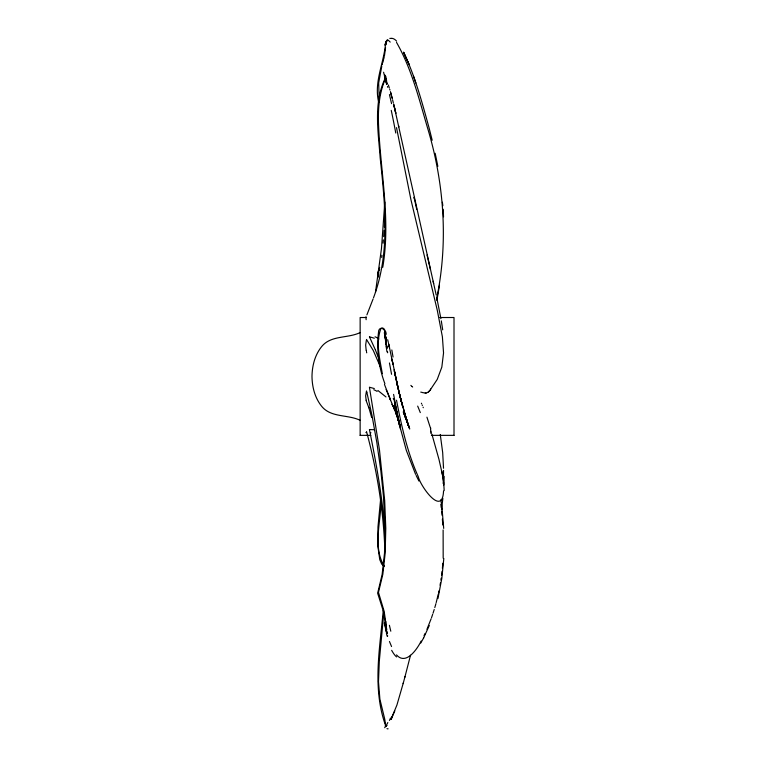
<?xml version="1.0" encoding="UTF-8"?>
<svg xmlns="http://www.w3.org/2000/svg" width="766" height="766" viewBox="0 0 766 766"><rect width="100%" height="100%" fill="white"/><g stroke="black" fill="none" stroke-linecap="round" stroke-linejoin="round"><path stroke-width="1.15" d="M443.543 470.439L443.485 475.696M443.543 491.016C442.403 517.28 420.295 485.864 418.332 476.797C407.33 452.495 401.575 426.289 396.52 400.225M430.923 432.761L430.932 432.091A16.823 8.895 55.1 0 0 430.789 431.363M384.819 202.013L381.468 248.596L375.464 292.401M443.849 485.022L444.184 476.356M384.302 75.499L386.658 84.193M385.7 45.146L385.786 43.566M443.179 558.165L443.121 529.957M443.179 483.538L443.37 479.593M384.925 217.716L384.36 227.186M385.566 47.607L384.417 56.033M384.321 332.626L386.715 348.329L385.825 340.458M384.13 230.336L383.651 236.608M384.312 622.978L386.715 633.53L385.92 628.187L386.945 633.511L386.926 631.596M383.259 610.387C379.888 648.247 372.333 687.418 385.154 724.31M443.811 558.491L441.829 578.378L437.941 598.562M383.68 613.911L379.314 661.115L378.49 681.711L379.888 699.128L384.781 719.341L385.786 726.245M383.096 243.195L383.383 239.873M442.384 568.334L442.834 563.288M381.669 257.414L381.908 255.241M442.059 571.312L441.58 575.247M442.853 498.388L441.532 509.811M381.114 501.395C380.759 521.474 372.736 547.939 384.187 565.93M380.616 499.183L377.964 526.989L377.81 545.967L379.764 559.687L381.746 564.169L384.168 566.17M385.557 43.806C383.747 63.54 373.684 82.393 378.758 102.615M440.9 580.063L441.187 578.158M378.777 272.074L378.557 276.497M382.751 267.315C390.765 220.474 380.721 173.269 378.605 126.39C377.83 110.16 378.902 93.509 385.528 78.505M436.907 300.511L439.473 285.297M436.668 298.577C448.234 242.994 444.318 185.161 428.405 130.823C419.481 100.901 412.165 69.696 396.52 42.398M440.048 585.234L440.45 582.916M438.506 593.123L438.956 590.892M438.257 594.196L436.189 602.603M384.187 57.067L383.67 59.202M366.407 339.922L365.66 345.073L366.167 350.263M410.528 655.217L404.841 677.268M381.774 66.355L378.672 82.939L379.208 99.896M383.393 60.294L382.799 62.525M394.816 710.905L390.976 719.456L396.932 705.017L403.318 682.908M403.136 683.617L405.051 676.464M382.196 64.756L382.502 63.645M366.407 391.388L365.66 395.878L366.167 400.446M434.801 607.572L435.931 603.637M379.017 271.03L379.649 269.096M433.039 613.24L434.217 609.487M431.526 617.693L432.666 614.351M373.502 297.783C390.469 252.943 385.039 204.101 380.156 157.595C378.289 131.503 373.32 103.104 385.097 78.544M373.09 298.951L366.895 314.874M431.134 618.746L426.949 629.307M384.656 45.031L386.964 40.33M390.153 718.862L390.497 718.029M429.286 625.544L423.56 638.03M389.444 720.423L389.798 719.657M366.004 316.684L366.119 319.7M424.048 635.579L425.015 633.559M391.043 719.322L392.556 716.248M386.658 725.172L384.656 727.7M420.773 643.019L423.665 637.848M386.706 40.655L385.92 42.542L386.658 40.301M421.166 641.046C417.24 649.013 405.97 665.74 396.52 654.911M379.706 267.324L377.772 272.878L377.983 277.551M429.994 390.287L437.242 379.409L441.829 367.134L443.543 352.935L442.384 336.753L437.262 310.182L410.902 199.543L396.52 127.635M386.945 725.143L385.873 726.331L386.667 725.469M428.73 391.665L429.908 390.411L428.491 391.857A13.108 4.682 -66 0 1 428.309 391.924M428.29 392L427.792 392.326A13.999 7.784 36.1 0 1 426.7 392.795L426.451 392.901A3.533 1.57 19.3 0 1 425.896 392.968M385.94 726.302L385.997 726.264A13.3 0.967 -78 0 1 385.873 725.871M360.144 332.588C347.611 338.639 330.462 334.914 321.251 347.103C314.788 355.405 312.126 366.052 311.992 376.441C312.126 386.83 314.788 397.468 321.251 405.779C330.462 417.958 347.611 414.243 360.144 420.295M366.454 432.531L366.397 432.541A16.584 3.227 -78.1 0 1 366.167 432.541L365.889 432.436M389.798 38.367L391.56 38.444M369.719 429.544L374.306 429.755M366.081 317.517L360.144 317.517L360.144 435.404M439.751 317.517L454.008 317.517L454.008 435.404M360.144 435.356L370.84 435.356M431.43 435.356L454.008 435.356M425.092 392.977L422.669 392.623A14.248 10.092 39.7 0 1 422.123 392.412L420.764 392.106M369.719 387.299L374.306 388.544M369.719 336.877L374.306 338.218M377.887 390.469L385.987 396.951M412.635 387.05L412.051 386.514M411.754 386.246L410.854 385.384M384.886 383.68C378.864 367.699 376.384 349.756 378.461 332.731C378.414 325.406 385.758 328.317 385.154 333.708M392.585 405.367L391.723 404.266M366.521 339.443L373.301 350.55L380.223 366.483M386.686 84.241L385.432 78.505M385.279 75.374L385.777 76.734M393.217 398.531L394.117 400.312M416.139 475.475L418.945 481.048M385.25 622.873L385.7 624.166M368.886 407.799L366.368 401.221M403.558 52.28L409.101 64.574L403.558 52.28C414.923 75.652 422.066 102.338 429.075 127.865L432.187 140.235M369.423 336.81L375.12 349.267M391.56 646.533L389.444 641.496M386.121 389.473L390.421 399.756L384.465 384.408M415.612 474.365L406.325 450.36L398.358 420.649M403.194 411.897L404.582 415.067M393.772 407.656L394.95 410.394L393.169 406.239M421.396 403.213L421.654 403.806M392.269 404.151L389.597 397.889M375.302 349.689L379.476 360.24M422.143 404.955L422.382 405.52M394.059 408.316L392.91 405.559L398.138 418.696L399.593 424.412L396.271 410.825L399 422.564L396.635 412.807M423.071 407.167L423.292 407.704M405.731 418.083L407.416 422.229L404.716 415.488L409.695 429.008L405.587 417.164L408.23 424.852M397.19 416.015L395.725 412.395L396.348 413.927M404.716 415.488L406.574 420.161L403.902 413.41M404.218 414.224L405.348 417.116M406.736 420.697L409.465 427.964M426.93 417.154L430.243 427.418M400.13 425.733L396.06 412.52L398.722 420.572L396.319 413.63L398.464 419.979L396.731 414.636M385.231 332.521L385.719 334.742M398.722 420.572L395.706 412.127L400.091 425.934M397.755 417.863L399.469 422.679M406.296 419.241L408.967 426.93M413.535 76.313L415.842 82.996M396.357 413.142L399.517 423.119M398.081 418.858L398.808 421.013L397.41 416.752L398.464 419.979M406.995 421.319L404.467 413.372L409.063 427.543L405.779 417.499L408.383 425.465M405.779 417.499L407.684 423.397L405.128 415.44M388.372 84.988L389.32 87.946M406.43 419.567L407.072 421.626L399.871 395.859L407.713 423.684M399.412 423.071L397.621 417.346L398.751 420.965M398.885 421.549L399.507 423.646L395.888 409.015L398.665 420.917M389.712 89.21L389.961 90.062M404.774 414.128L405.377 416.158M397.142 415.555L398.588 420.553M431.9 434.178L438.956 459.322L442.576 475.217M368.762 407.33L371.654 417.48M387.472 635.445L387.663 636.115M398.914 421.788L399.498 423.866L397.937 418.274M366.521 431.584C377.111 470.726 383.632 511.046 384.915 551.597M397.382 416.225L400.149 426.451M392.259 98.575L390.44 91.796M390.555 92.226L392.106 97.991M396.826 414.167L398.32 419.72M385.853 77.04L386.169 78.285M400.819 399.632L402.763 407.062L397.315 384.915L401.288 401.518L399.191 392.987M398.483 420.323L397.018 414.617L399.593 424.651M392.565 99.743L393.303 102.701M399.076 422.65L394.404 401.288L398.061 418.667L397.075 414.521M366.521 390.995L366.847 392.307M366.895 392.498L371.931 415.124L376.843 442.576L380.865 470.946L383.431 495.985L385.087 528.463L384.513 553.157L382.138 574.462L377.638 593.219L383.766 612.532L385.432 624.577M397.114 414.76L398.569 420.639L396.214 410.748M387.472 86.501L387.663 87.267M384.656 74.896L386.667 83.197M393.6 103.908L395.716 112.698M394.03 105.727L433.652 283.554M395.907 113.464L393.743 104.511M398.751 391.177L400.35 397.745M389.444 94.591L391.56 103.659M387.682 339.721L388.324 342.45M392.154 360.212L399.622 394.796M427.045 255.011L430.387 269.383M389.578 348.003L388.937 345.179L392.776 363.208M382.339 373.693C379.84 359.053 375.455 342.756 380.961 328.413C383.843 326.306 385.729 331.314 385.566 333.641M386.667 632.295L386.179 630.073M388.735 344.269L389.329 346.902M398.492 390.076L394.375 371.079L398.1 388.352M399.402 425.235L395.333 406.124L396.529 412.108L395.649 407.742M433.125 281.237L436.199 294.967M388.534 343.36L389.071 345.792M366.723 352.848L366.531 351.996M416.714 209.29L414.071 197.293L414.483 199.179M396.376 380.625L397.707 386.629M386.37 79.185L386.945 84.222L385.7 78.429M397.43 416.254L395.83 408.68M398.722 125.978L398.923 126.936M396.884 413.822L395.141 405.243L397.238 415.536L395.974 409.35M436.706 297.332L440.91 318.618M391.933 359.091L393.054 364.52M394.117 369.767L395.505 376.508M396.3 410.959L397.238 415.536M435.174 153.267L437.846 166.337M386.15 629.949L384.656 622.346M396.185 410.394L394.71 402.897M430.482 428.51L430.894 431.421M441.695 470.774L443.437 480.445M369.423 429.544C377.054 467.662 384.235 506.048 385.442 545.009M391.56 374.287L389.444 362.979M386.457 628.005L386.619 628.991M440.259 434.475L442.681 452.572L443.524 468.246M369.423 387.251L379.476 449.968L384.685 500.533L385.786 528.291L385.193 553.004L382.837 574.308L378.471 592.396L384.187 611.479L385.566 621.092M387.472 351.632L387.663 352.781M442.911 477.094L443.581 481.335M441.312 320.868L442.7 329.868M386.619 629.02L386.763 630.073M386.504 345.361L384.656 331.822M386.093 337.27L386.179 337.883M442.384 202.205L442.834 205.661M386.294 338.821L386.37 339.367M440.9 499.786L442.078 509.17M386.37 339.395L386.428 339.903M440.852 504.449L441.206 507.485M441.628 511.372L442.011 515.231M443.677 482.226L444.184 490.585M442.078 508.978L443.705 528.406M385.557 626.1L385.461 624.96M385.557 338.026L385.461 336.868M385.92 340.439L386.945 348.3L386.964 346.165M442.365 519.128L442.815 525.016M443.179 209.262L443.533 216.835M385.786 626.454L385.71 624.549M385.786 338.4L385.7 336.111M386.792 41.316A73.862 13.893 80.3 0 1 387.548 40.081M387.711 39.909A100.212 18.815 80.8 0 1 390.2 42.101M391.56 38.329A148.977 26.915 -88.5 0 1 396.596 41.163M386.083 42.245A12.658 0.938 -83.8 0 1 386.15 44.074M385.901 43.978A13.3 2.068 81 0 1 386.007 42.886M385.518 43.643A13.271 2.547 82.1 0 1 385.796 42.417M426.068 393.159A5.592 2.882 23.6 0 1 425.216 393.178M391.254 110.371A148.977 17.359 82.2 0 1 395.763 133.035M382.684 60.897A99.274 6.224 79.6 0 1 383.239 60.514M384.101 74.484A73.862 1.561 74.9 0 1 383.613 72.224M430.655 389.004A2.403 0.977 -83 0 1 430.032 390.478M385.403 81.186A12.658 0.488 -82.8 0 1 385.461 80.918M366.474 351.211A16.584 2.557 76.3 0 1 366.301 350.397M385.748 340.391A13.271 2.308 80.8 0 1 385.48 337.892M384.925 336.944A12.649 0.776 87.2 0 1 385.011 338.017M400.484 429.123A148.977 4.835 79.9 0 1 393.6 394.385M393.044 357.004A99.274 10.102 80.7 0 1 391.819 349.957M386.993 351.843A73.862 16.009 81.4 0 1 386.16 346.491M431.143 432.857A16.728 10.58 40.5 0 1 431.057 433.556M430.482 427.524A29.769 15.215 54.1 0 1 430.712 428.625M417.681 406.104A70.836 14.037 64.9 0 1 420.295 412.596M385.796 331.774A12.658 1.542 -87.2 0 1 386.045 334.225M386.074 340.573A13.3 2.47 83.2 0 1 385.94 338.629M375.062 336.772A17.474 16.057 -12 0 1 378.864 339.003M366.426 401.039A16.584 4.634 88.5 0 1 366.225 400.264M385.777 628.331A13.271 3.074 -87.8 0 1 385.509 626.224M396.644 656.941A148.977 23.392 85.1 0 1 391.665 650.334M390.804 631.203A99.274 18.815 88.8 0 1 389.415 625.295M387.242 636.364A73.862 18.403 -85.4 0 1 386.409 633.252M386.035 621.628A12.658 1.436 86.2 0 1 386.15 625.774M386.035 627.852A13.3 2.758 -85.8 0 1 385.911 626.157M373.77 389.722A17.474 15.272 9.7 0 1 377.14 391.416M385.834 726.312A13.271 1.522 -78.1 0 1 385.547 726.245M385.394 725.306A12.649 0.766 87.2 0 1 385.26 726.178M388.094 728.801A99.274 13.367 -82.2 0 1 386.974 728.667M387.826 722.558A73.862 6.942 -75.8 0 1 386.964 724.109M370.658 432.752A17.474 2.987 4.8 0 1 370.964 432.78"/></g></svg>
